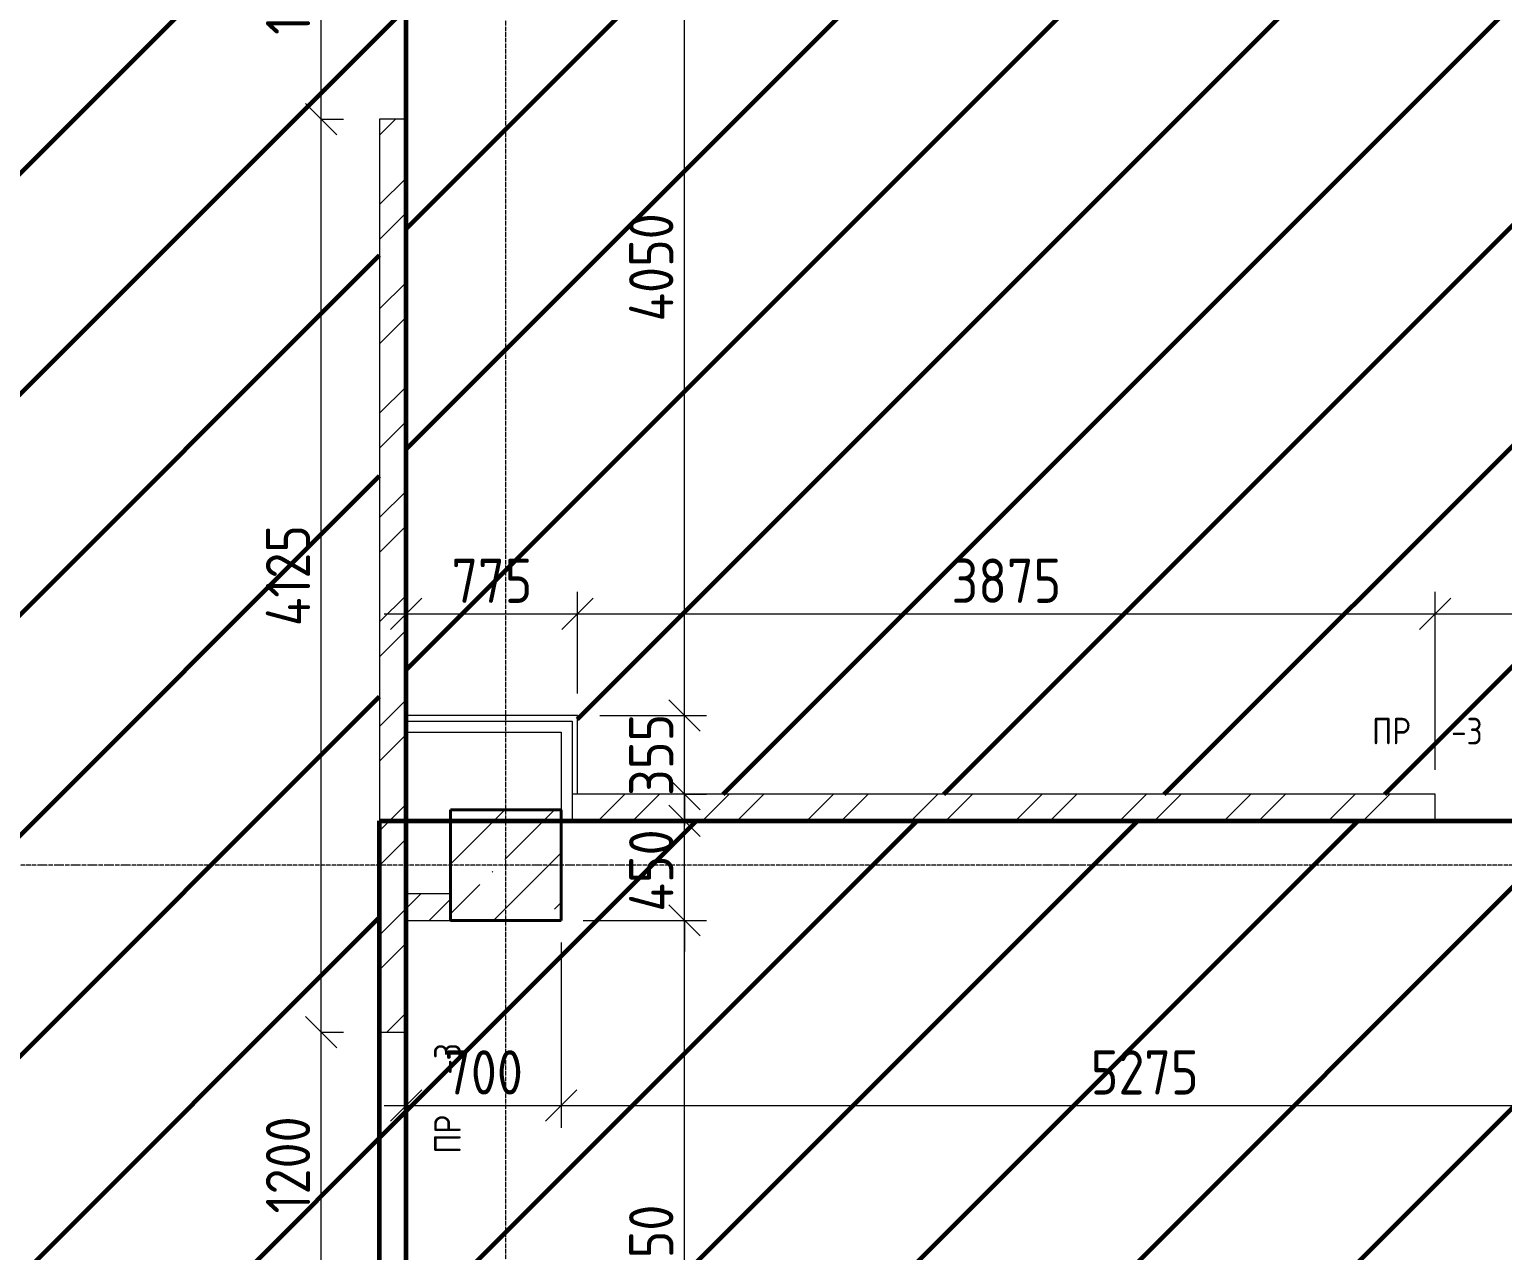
# Model space of a CAD drawing. Header units: millimetres. Extents: x -56773 to 323062, y -262288 to 76460.
# Drawn here: x -11352 to -4695, y 7663 to 13180 of the extents above; entities that cross this region are included whole.
import ezdxf

# ---------------------------------------------------------------- set-up
doc = ezdxf.new("R2010")
doc.units = ezdxf.units.MM
doc.linetypes.add('ADSK_Линия сетки', pattern=[25, 20, -2.5, 0, -2.5])
for name, color, linetype, lineweight in [('1.1) Шлифовка потолка', 5, 'Continuous', 60), ('Марки', 7, 'Continuous', 20), ('Несущие колонны', 7, 'Continuous', 18), ('Оси', 7, 'Continuous', 9), ('Размеры', 7, 'Continuous', 9), ('Стены внутренние', 7, 'Continuous', 18), ('Стены штриховка', 7, 'Continuous', 9)]:
    doc.layers.add(name, color=color, linetype=linetype, lineweight=lineweight)
doc.styles.add('GOST Common_3', font='', dxfattribs={"width": 0.9, "height": 200})
doc.styles.add('GOST Common_9', font='', dxfattribs={"width": 0.9, "height": 120})
doc.styles.get('GOST Common_3').set_extended_font_data('GOST Common')
doc.styles.get('GOST Common_9').set_extended_font_data('GOST Common')
doc.dimstyles.new('ADSK_Основной_2_0', dxfattribs={"dimscale": 304.8, "dimtxt": 201.142999, "dimasz": 0.463911, "dimexe": 0.328084, "dimexo": 0.328084, "dimgap": 0.164042, "dimtad": 1, "dimdec": 3, "dimrnd": 0.001, "dimdsep": 46, "dimtxsty": 'GOST Common_3', "dimblk1": 'OBLIQUE', "dimblk2": 'OBLIQUE', "dimsah": 1, "dimcen": 0.09, "dimdle": 0.328084, "dimazin": 2, "dimtfac": 1, "dimtdec": 4, "dimtix": 1, "dimtmove": 0, "dimatfit": 3, "dimfxl": 1, "dimtvp": 1, "dimtolj": 1, "dimtzin": 0, "dimlwd": 20, "dimlwe": 20, "dimarcsym": 2})
pattern_1 = [(45, (0, 0), (-235.7317, 235.7317), []), (45, (157.15, 0), (-235.7317, 235.7317), [])]

# ---------------------------------------------------------------- blocks, each defined once
blk = doc.blocks.new('ADSK_КолоннаЖБ_Прямоугольная - 500x500 мм-1807509-Кладочный план подвала')
at = {"layer": 'Несущие колонны', "lineweight": 40}
for p, q in [((-250, 250), (250, 250)), ((-250, -250), (-250, 250)), ((250, 250), (250, -250)), ((250, -250), (-250, -250))]:
    blk.add_line(p, q, dxfattribs=at)
blk = doc.blocks.new('_Oblique')
at = {"color": 0, "linetype": 'ByBlock', "lineweight": -2}
blk.add_line((-0.5, -0.5), (0.5, 0.5), dxfattribs=at)
blk = doc.blocks.new('DIMBLOCK212-Кладочный план подвала')
at = {"layer": 'Defpoints', "color": 0, "transparency": 16777216}
for p in [(-10133.7, 8650), (-10033.7, 8650), (-10133.7, 7450)]:
    blk.add_point(p, dxfattribs=at)
at = {"layer": 'Размеры', "color": 0, "lineweight": 20, "transparency": 16777216}
for p, q in [((-10033.7, 7350), (-10033.7, 8750)), ((-10033.7, 8650), (-9933.7, 8650)), ((-10033.7, 7450), (-9933.7, 7450))]:
    blk.add_line(p, q, dxfattribs=at)
at = {"layer": 'Размеры', "color": 0, "lineweight": 20, "transparency": 16777216, "xscale": 141.4, "yscale": 141.4, "zscale": 141.4}
for p, rotation in [((-10033.7, 8650), 90), ((-10033.7, 7450), 270)]:
    blk.add_blockref('_Oblique', p, dxfattribs=dict(at, rotation=rotation))
at = {"layer": 'Размеры', "color": 0, "lineweight": 9, "transparency": 16777216, "insert": (-10183.7, 8050), "char_height": 200, "width": 560.473, "attachment_point": 5, "rotation": 90, "style": 'GOST Common_3'}
blk.add_mtext('\\A1;1200', dxfattribs=at)
blk = doc.blocks.new('DIMBLOCK213-Кладочный план подвала')
at = {"layer": 'Defpoints', "color": 0, "transparency": 16777216}
for p in [(-10133.7, 12775), (-10033.7, 12775), (-10133.7, 8650)]:
    blk.add_point(p, dxfattribs=at)
at = {"layer": 'Размеры', "color": 0, "lineweight": 20, "transparency": 16777216}
for p, q in [((-10033.7, 8550), (-10033.7, 12875)), ((-10033.7, 12775), (-9933.7, 12775)), ((-10033.7, 8650), (-9933.7, 8650))]:
    blk.add_line(p, q, dxfattribs=at)
at = {"layer": 'Размеры', "color": 0, "lineweight": 20, "transparency": 16777216, "xscale": 141.4, "yscale": 141.4, "zscale": 141.4}
for p, rotation in [((-10033.7, 12775), 90), ((-10033.7, 8650), 270)]:
    blk.add_blockref('_Oblique', p, dxfattribs=dict(at, rotation=rotation))
at = {"layer": 'Размеры', "color": 0, "lineweight": 9, "transparency": 16777216, "insert": (-10183.7, 10712.5), "char_height": 200, "width": 580.928, "attachment_point": 5, "rotation": 90, "style": 'GOST Common_3'}
blk.add_mtext('\\A1;4125', dxfattribs=at)
blk = doc.blocks.new('DIMBLOCK214-Кладочный план подвала')
at = {"layer": 'Defpoints', "color": 0, "transparency": 16777216}
for p in [(-10133.7, 13975), (-10033.7, 13975), (-10133.7, 12775)]:
    blk.add_point(p, dxfattribs=at)
at = {"layer": 'Размеры', "color": 0, "lineweight": 20, "transparency": 16777216}
for p, q in [((-10033.7, 12675), (-10033.7, 14075)), ((-10033.7, 13975), (-9933.7, 13975)), ((-10033.7, 12775), (-9933.7, 12775))]:
    blk.add_line(p, q, dxfattribs=at)
at = {"layer": 'Размеры', "color": 0, "lineweight": 20, "transparency": 16777216, "xscale": 141.4, "yscale": 141.4, "zscale": 141.4}
for p, rotation in [((-10033.7, 13975), 90), ((-10033.7, 12775), 270)]:
    blk.add_blockref('_Oblique', p, dxfattribs=dict(at, rotation=rotation))
at = {"layer": 'Размеры', "color": 0, "lineweight": 9, "transparency": 16777216, "insert": (-10183.7, 13375), "char_height": 200, "width": 560.473, "attachment_point": 5, "rotation": 90, "style": 'GOST Common_3'}
blk.add_mtext('\\A1;1200', dxfattribs=at)
blk = doc.blocks.new('DIMBLOCK218-Кладочный план подвала')
at = {"layer": 'Defpoints', "color": 0, "transparency": 16777216}
for p in [(-8875, 10080), (-8392.4, 10080), (-8492.4, 9725)]:
    blk.add_point(p, dxfattribs=at)
at = {"layer": 'Размеры', "color": 0, "lineweight": 20, "transparency": 16777216}
for p, q in [((-8392.4, 10080), (-8392.4, 10221.4)), ((-8775, 10080), (-8292.4, 10080)), ((-8392.4, 9725), (-8392.4, 10080)), ((-8392.4, 9725), (-8292.4, 9725)), ((-8392.4, 9725), (-8392.4, 9583.6))]:
    blk.add_line(p, q, dxfattribs=at)
at = {"layer": 'Размеры', "color": 0, "lineweight": 20, "transparency": 16777216, "xscale": 141.4, "yscale": 141.4, "zscale": 141.4}
for p, rotation in [((-8392.4, 10080), 270), ((-8392.4, 9725), 90)]:
    blk.add_blockref('_Oblique', p, dxfattribs=dict(at, rotation=rotation))
at = {"layer": 'Размеры', "color": 0, "lineweight": 9, "transparency": 16777216, "insert": (-8542.4, 9902.5), "char_height": 200, "width": 454.106, "attachment_point": 5, "rotation": 90, "style": 'GOST Common_3'}
blk.add_mtext('\\A1;355', dxfattribs=at)
blk = doc.blocks.new('DIMBLOCK219-Кладочный план подвала')
at = {"layer": 'Defpoints', "color": 0, "transparency": 16777216}
for p in [(-8614.6, 14130), (-8392.4, 14130), (-8875, 10080)]:
    blk.add_point(p, dxfattribs=at)
at = {"layer": 'Размеры', "color": 0, "lineweight": 20, "transparency": 16777216}
for p, q in [((-8392.4, 9980), (-8392.4, 14230)), ((-8514.6, 14130), (-8292.4, 14130)), ((-8775, 10080), (-8292.4, 10080))]:
    blk.add_line(p, q, dxfattribs=at)
at = {"layer": 'Размеры', "color": 0, "lineweight": 20, "transparency": 16777216, "xscale": 141.4, "yscale": 141.4, "zscale": 141.4}
for p, rotation in [((-8392.4, 14130), 90), ((-8392.4, 10080), 270)]:
    blk.add_blockref('_Oblique', p, dxfattribs=dict(at, rotation=rotation))
at = {"layer": 'Размеры', "color": 0, "lineweight": 9, "transparency": 16777216, "insert": (-8542.4, 12105), "char_height": 200, "width": 625.93, "attachment_point": 5, "rotation": 90, "style": 'GOST Common_3'}
blk.add_mtext('\\A1;4050', dxfattribs=at)
blk = doc.blocks.new('DIMBLOCK222-Кладочный план подвала')
at = {"layer": 'Defpoints', "color": 0, "transparency": 16777216}
for p in [(-9650, 10639.3), (-8875, 10539.3), (-8875, 10080)]:
    blk.add_point(p, dxfattribs=at)
at = {"layer": 'Размеры', "color": 0, "lineweight": 20, "transparency": 16777216}
for p, q in [((-8875, 10180), (-8875, 10639.3)), ((-9750, 10539.3), (-8775, 10539.3)), ((-9650, 10539.3), (-9650, 10439.3))]:
    blk.add_line(p, q, dxfattribs=at)
at = {"layer": 'Размеры', "color": 0, "lineweight": 20, "transparency": 16777216, "xscale": 141.4, "yscale": 141.4, "zscale": 141.4, "rotation": 180}
blk.add_blockref('_Oblique', (-9650, 10539.3), dxfattribs=at)
at = {"layer": 'Размеры', "color": 0, "lineweight": 20, "transparency": 16777216, "xscale": 141.4, "yscale": 141.4, "zscale": 141.4}
blk.add_blockref('_Oblique', (-8875, 10539.3), dxfattribs=at)
at = {"layer": 'Размеры', "color": 0, "lineweight": 9, "transparency": 16777216, "insert": (-9262.5, 10689.3), "char_height": 200, "width": 454.106, "attachment_point": 5, "style": 'GOST Common_3'}
blk.add_mtext('\\A1;775', dxfattribs=at)
blk = doc.blocks.new('DIMBLOCK223-Кладочный план подвала')
at = {"layer": 'Defpoints', "color": 0, "transparency": 16777216}
for p in [(-5000, 10539.3), (-8875, 10080), (-5000, 9735)]:
    blk.add_point(p, dxfattribs=at)
at = {"layer": 'Размеры', "color": 0, "lineweight": 20, "transparency": 16777216}
for p, q in [((-8875, 10180), (-8875, 10639.3)), ((-5000, 9835), (-5000, 10639.3)), ((-8975, 10539.3), (-4900, 10539.3))]:
    blk.add_line(p, q, dxfattribs=at)
at = {"layer": 'Размеры', "color": 0, "lineweight": 20, "transparency": 16777216, "xscale": 141.4, "yscale": 141.4, "zscale": 141.4, "rotation": 180}
blk.add_blockref('_Oblique', (-8875, 10539.3), dxfattribs=at)
at = {"layer": 'Размеры', "color": 0, "lineweight": 20, "transparency": 16777216, "xscale": 141.4, "yscale": 141.4, "zscale": 141.4}
blk.add_blockref('_Oblique', (-5000, 10539.3), dxfattribs=at)
at = {"layer": 'Размеры', "color": 0, "lineweight": 9, "transparency": 16777216, "insert": (-6937.5, 10689.3), "char_height": 200, "width": 605.475, "attachment_point": 5, "style": 'GOST Common_3'}
blk.add_mtext('\\A1;3875', dxfattribs=at)
blk = doc.blocks.new('DIMBLOCK224-Кладочный план подвала')
at = {"layer": 'Defpoints', "color": 0, "transparency": 16777216}
for p in [(-3800, 10539.3), (-5000, 9735), (-3800, 9735)]:
    blk.add_point(p, dxfattribs=at)
at = {"layer": 'Размеры', "color": 0, "lineweight": 20, "transparency": 16777216}
for p, q in [((-5000, 9835), (-5000, 10639.3)), ((-3800, 9835), (-3800, 10639.3)), ((-5100, 10539.3), (-3700, 10539.3))]:
    blk.add_line(p, q, dxfattribs=at)
at = {"layer": 'Размеры', "color": 0, "lineweight": 20, "transparency": 16777216, "xscale": 141.4, "yscale": 141.4, "zscale": 141.4, "rotation": 180}
blk.add_blockref('_Oblique', (-5000, 10539.3), dxfattribs=at)
at = {"layer": 'Размеры', "color": 0, "lineweight": 20, "transparency": 16777216, "xscale": 141.4, "yscale": 141.4, "zscale": 141.4}
blk.add_blockref('_Oblique', (-3800, 10539.3), dxfattribs=at)
at = {"layer": 'Размеры', "color": 0, "lineweight": 9, "transparency": 16777216, "insert": (-4400, 10689.3), "char_height": 200, "width": 560.473, "attachment_point": 5, "style": 'GOST Common_3'}
blk.add_mtext('\\A1;1200', dxfattribs=at)
blk = doc.blocks.new('DIMBLOCK227-Кладочный план подвала')
at = {"layer": 'Defpoints', "color": 0, "transparency": 16777216}
for p in [(-8950, 9155), (-8392.4, 9155), (-8492.4, 6105)]:
    blk.add_point(p, dxfattribs=at)
at = {"layer": 'Размеры', "color": 0, "lineweight": 20, "transparency": 16777216}
for p, q in [((-8392.4, 6005), (-8392.4, 9255)), ((-8850, 9155), (-8292.4, 9155)), ((-8392.4, 6105), (-8292.4, 6105))]:
    blk.add_line(p, q, dxfattribs=at)
at = {"layer": 'Размеры', "color": 0, "lineweight": 20, "transparency": 16777216, "xscale": 141.4, "yscale": 141.4, "zscale": 141.4}
for p, rotation in [((-8392.4, 9155), 90), ((-8392.4, 6105), 270)]:
    blk.add_blockref('_Oblique', p, dxfattribs=dict(at, rotation=rotation))
at = {"layer": 'Размеры', "color": 0, "lineweight": 9, "transparency": 16777216, "insert": (-8542.4, 7630), "char_height": 200, "width": 605.475, "attachment_point": 5, "rotation": 90, "style": 'GOST Common_3'}
blk.add_mtext('\\A1;3050', dxfattribs=at)
blk = doc.blocks.new('DIMBLOCK228-Кладочный план подвала')
at = {"layer": 'Defpoints', "color": 0, "transparency": 16777216}
for p in [(-8492.4, 9605), (-8392.4, 9605), (-8950, 9155)]:
    blk.add_point(p, dxfattribs=at)
at = {"layer": 'Размеры', "color": 0, "lineweight": 20, "transparency": 16777216}
for p, q in [((-8392.4, 9605), (-8392.4, 9746.4)), ((-8392.4, 9605), (-8292.4, 9605)), ((-8392.4, 9155), (-8392.4, 9605)), ((-8850, 9155), (-8292.4, 9155)), ((-8392.4, 9155), (-8392.4, 9013.6))]:
    blk.add_line(p, q, dxfattribs=at)
at = {"layer": 'Размеры', "color": 0, "lineweight": 20, "transparency": 16777216, "xscale": 141.4, "yscale": 141.4, "zscale": 141.4}
for p, rotation in [((-8392.4, 9605), 270), ((-8392.4, 9155), 90)]:
    blk.add_blockref('_Oblique', p, dxfattribs=dict(at, rotation=rotation))
at = {"layer": 'Размеры', "color": 0, "lineweight": 9, "transparency": 16777216, "insert": (-8542.4, 9380), "char_height": 200, "width": 474.561, "attachment_point": 5, "rotation": 90, "style": 'GOST Common_3'}
blk.add_mtext('\\A1;450', dxfattribs=at)
blk = doc.blocks.new('DIMBLOCK229-Кладочный план подвала')
at = {"layer": 'Defpoints', "color": 0, "transparency": 16777216}
for p in [(-8950, 9155), (-9650, 8418), (-8950, 8318)]:
    blk.add_point(p, dxfattribs=at)
at = {"layer": 'Размеры', "color": 0, "lineweight": 20, "transparency": 16777216}
for p, q in [((-8950, 9055), (-8950, 8218)), ((-9750, 8318), (-8850, 8318)), ((-9650, 8318), (-9650, 8218))]:
    blk.add_line(p, q, dxfattribs=at)
at = {"layer": 'Размеры', "color": 0, "lineweight": 20, "transparency": 16777216, "xscale": 141.4, "yscale": 141.4, "zscale": 141.4, "rotation": 180}
blk.add_blockref('_Oblique', (-9650, 8318), dxfattribs=at)
at = {"layer": 'Размеры', "color": 0, "lineweight": 20, "transparency": 16777216, "xscale": 141.4, "yscale": 141.4, "zscale": 141.4}
blk.add_blockref('_Oblique', (-8950, 8318), dxfattribs=at)
at = {"layer": 'Размеры', "color": 0, "lineweight": 9, "transparency": 16777216, "insert": (-9300, 8468), "char_height": 200, "width": 454.106, "attachment_point": 5, "style": 'GOST Common_3'}
blk.add_mtext('\\A1;700', dxfattribs=at)
blk = doc.blocks.new('DIMBLOCK230-Кладочный план подвала')
at = {"layer": 'Defpoints', "color": 0, "transparency": 16777216}
for p in [(-8950, 9155), (-3675, 8730), (-3675, 8318)]:
    blk.add_point(p, dxfattribs=at)
at = {"layer": 'Размеры', "color": 0, "lineweight": 20, "transparency": 16777216}
for p, q in [((-8950, 9055), (-8950, 8218)), ((-3675, 8630), (-3675, 8218)), ((-9050, 8318), (-3575, 8318))]:
    blk.add_line(p, q, dxfattribs=at)
at = {"layer": 'Размеры', "color": 0, "lineweight": 20, "transparency": 16777216, "xscale": 141.4, "yscale": 141.4, "zscale": 141.4, "rotation": 180}
blk.add_blockref('_Oblique', (-8950, 8318), dxfattribs=at)
at = {"layer": 'Размеры', "color": 0, "lineweight": 20, "transparency": 16777216, "xscale": 141.4, "yscale": 141.4, "zscale": 141.4}
blk.add_blockref('_Oblique', (-3675, 8318), dxfattribs=at)
at = {"layer": 'Размеры', "color": 0, "lineweight": 9, "transparency": 16777216, "insert": (-6312.5, 8468), "char_height": 200, "width": 605.475, "attachment_point": 5, "style": 'GOST Common_3'}
blk.add_mtext('\\A1;5275', dxfattribs=at)

msp = doc.modelspace()

# ---------------------------------------------------------------- hatches: boundary and pattern name
at = {"layer": '1.1) Шлифовка потолка', "transparency": 33554687}
h = msp.add_hatch(dxfattribs=at)
h.set_pattern_fill('ANSI31', color=256, scale=222)
h.paths.add_polyline_path([(-9650, 13974.969), (-9770, 13974.969), (-9770, 16104.969), (-9650, 16104.969), (-9650, 17154.969), (-9770, 17154.969), (-9770, 20434.969), (-10070, 20434.969), (-10070, 20554.969), (-9650, 20554.969), (-9650, 23754.969), (-12900, 23754.969), (-12900, 20554.969), (-11620, 20554.969), (-11620, 20434.969), (-12900, 20434.969), (-12900, 20154.969), (-13020, 20154.969), (-13020, 19104.969), (-12900, 19104.969), (-12900, 17779.969), (-13020, 17779.969), (-13020, 16229.969), (-12900, 16229.969), (-12900, 14804.969), (-12900, 14354.969), (-13020, 14354.969), (-13020, 12804.969), (-12900, 12804.969), (-12900, 11004.969), (-12900, 10704.969), (-13020, 10704.969), (-13020, 9804.969), (-12900, 9804.969), (-12900, 7999.969), (-13020, 7999.969), (-13020, 7099.969), (-12900, 7099.969), (-12900, 5709.969), (-13020, 5709.969), (-13020, 4659.969), (-12900, 4659.969), (-12900, 2929.969), (-13800, 2929.969), (-13800, 2779.969), (-13920, 2779.969), (-13920, 1579.969), (-13800, 1579.969), (-13800, 779.969), (-13075, 779.969), (-13075, -1315.031), (-11000, -1315.031), (-11000, -745.031), (-9450, -745.031), (-8950, -745.031), (-8950, -1195.031), (-4925, -1195.031), (-4925, -1315.031), (-3725, -1315.031), (-3725, -1195.031), (-3450, -1195.031), (-3450, -745.031), (-2950, -745.031), (-2950, -1195.031), (-2080, -1195.031), (-2080, -1315.031), (-1030, -1315.031), (-1030, -1195.031), (-745, -1195.031), (-745, -425.031), (1290, -425.031), (1290, 14.969), (1410, 14.969), (1410, 2064.969), (1290, 2064.969), (1290, 9354.969), (-260, 9354.969), (-260, 7564.969), (-380, 7564.969), (-380, 9354.969), (-2880, 9354.969), (-2880, 6104.969), (-380, 6104.969), (-380, 6564.969), (-260, 6564.969), (-260, 5124.969), (-380, 5124.969), (-380, 5984.969), (-2880, 5984.969), (-2880, 3679.969), (-380, 3679.969), (-380, 4124.969), (-260, 4124.969), (-260, 2834.969), (-4580, 2834.969), (-4580, 2954.969), (-5580, 2954.969), (-5580, 2834.969), (-6975, 2834.969), (-6975, 2954.969), (-7975, 2954.969), (-7975, 2834.969), (-9770, 2834.969), (-9770, 4459.969), (-9770, 5959.969), (-9770, 7449.969), (-9650, 7449.969), (-9650, 8649.969), (-9770, 8649.969), (-9770, 12774.969), (-9650, 12774.969)])
h = msp.add_hatch(dxfattribs=at)
h.set_pattern_fill('ANSI31', color=256, scale=222)
h.paths.add_polyline_path([(-3175, 8729.969), (-3675, 8729.969), (-3675, 9604.969), (-3800, 9604.969), (-3800, 9724.969), (-3250, 9724.969), (-3250, 14429.969), (-8875, 14429.969), (-8875, 14129.969), (-9650, 14129.969), (-9650, 10079.969), (-8875, 10079.969), (-8875, 9724.969), (-5000, 9724.969), (-5000, 9604.969), (-8950, 9604.969), (-8950, 9154.969), (-9450, 9154.969), (-9650, 9154.969), (-9650, 6104.969), (-3175, 6104.969)])
at = {"layer": 'Несущие колонны', "lineweight": 9}
h = msp.add_hatch(dxfattribs=at)
h.set_pattern_fill('FP_3', color=256, style=0, pattern_type=2)
h.set_pattern_definition([(45, (0, 0), (-224.5064, 224.5064), []), (45, (224.5, 0), (-224.5064, 224.5064), [396.875, -79.375, 3.353, -76.022])])
h.paths.add_polyline_path([(-8950, 9154.969), (-8950, 9654.969), (-9450, 9654.969), (-9450, 9154.969)])
at = {"layer": 'Стены внутренние', "lineweight": 9}
h = msp.add_hatch(dxfattribs=at)
h.set_pattern_fill('FP_2', color=256, style=0, pattern_type=2)
h.set_pattern_definition(pattern_1)
h.paths.add_polyline_path([(-9650, 2954.969), (-9650, 4459.969), (-9770, 4459.969), (-9770, 2954.969), (-9726.7944, 2954.969)])
h.paths.add_polyline_path([(-9650, 5959.969), (-9650, 7449.969), (-9770, 7449.969), (-9770, 5959.969)])
h.paths.add_polyline_path([(-9770, 8649.969), (-9650, 8649.969), (-9650, 12774.969), (-9770, 12774.969), (-9770, 10554.4271)])
h.paths.add_polyline_path([(-9770, 13974.969), (-9650, 13974.969), (-9650, 16104.969), (-9770, 16104.969), (-9770, 15315.6419)])
h.paths.add_polyline_path([(-9726.7944, 17154.969), (-9650, 17154.969), (-9650, 20554.969), (-9770, 20554.969), (-9770, 17154.969)])
h = msp.add_hatch(dxfattribs=at)
h.set_pattern_fill('FP_2', color=256, style=0, pattern_type=2)
h.set_pattern_definition(pattern_1)
h.paths.add_polyline_path([(-3675, 9604.969), (-3250, 9604.969), (-3250, 9724.969), (-3800, 9724.969), (-3800, 9604.969)])
h.paths.add_polyline_path([(-5000, 9604.969), (-5000, 9724.969), (-8900, 9724.969), (-8900, 9604.969), (-7008.8652, 9604.969)])
h = msp.add_hatch(dxfattribs=at)
h.set_pattern_fill('FP_2', color=256, style=0, pattern_type=2)
h.set_pattern_definition(pattern_1)
h.paths.add_polyline_path([(-9450, 9154.969), (-9450, 9274.969), (-9650, 9274.969), (-9650, 9154.969)])

# ---------------------------------------------------------------- linework, layer by layer
at = {"layer": '1.1) Шлифовка потолка'}
for points in [[(-3000, 2954.969), (-9650, 2954.969), (-9650, 23754.969), (-3000, 23754.969)], [(55800, 2724.969), (-9770, 2724.969), (-9770, 9604.969), (55800, 9604.969)]]:
    msp.add_lwpolyline(points, close=True, dxfattribs=at)
at = {"layer": 'Несущие колонны', "lineweight": 9}
for p, q in [((-8950, 9654.969), (-9450, 9654.969)), ((-9450, 9654.969), (-9450, 9154.969)), ((-8950, 9154.969), (-8950, 9654.969)), ((-9450, 9154.969), (-8950, 9154.969))]:
    msp.add_line(p, q, dxfattribs=at)
at = {"layer": 'Оси', "linetype": 'ADSK_Линия сетки', "lineweight": 5}
for p, q in [((-9200, -10973.8823), (-9200, 24500.9141)), ((62221.372, 9404.969), (-25240.0967, 9404.969))]:
    msp.add_line(p, q, dxfattribs=at)
at = {"layer": 'Стены внутренние', "lineweight": 5}
for p, q in [((-9650, 12774.969), (-9770, 12774.969)), ((-9770, 12774.969), (-9770, 8649.969)), ((-9650, 10079.969), (-9650, 12774.969)), ((-8875, 10079.969), (-9650, 10079.969)), ((-8875, 9724.969), (-8875, 10079.969)), ((-9650, 9274.969), (-9650, 10004.969)), ((-9650, 10004.969), (-8950, 10004.969)), ((-8950, 10004.969), (-8950, 9604.969)), ((-5000, 9724.969), (-8875, 9724.969)), ((-5000, 9604.969), (-5000, 9724.969)), ((-8950, 9604.969), (-5000, 9604.969)), ((-9450, 9274.969), (-9650, 9274.969)), ((-9450, 9154.969), (-9450, 9274.969)), ((-9650, 8649.969), (-9650, 9154.969)), ((-9650, 9154.969), (-9450, 9154.969)), ((-9770, 8649.969), (-9650, 8649.969))]:
    msp.add_line(p, q, dxfattribs=at)
at = {"layer": 'Стены штриховка', "lineweight": 9}
for p, q in [((-9650, 10079.969), (-9650, 10004.969)), ((-9650, 10054.969), (-8900, 10054.969)), ((-8900, 10054.969), (-8900, 9604.969)), ((-8875, 9724.969), (-8900, 9724.969))]:
    msp.add_line(p, q, dxfattribs=at)

# ---------------------------------------------------------------- block references
at = {"layer": 'Несущие колонны', "lineweight": 40, "rotation": 89.9999999999999}
msp.add_blockref('ADSK_КолоннаЖБ_Прямоугольная - 500x500 мм-1807509-Кладочный план подвала', (-9200, 9404.969), dxfattribs=at)

# ---------------------------------------------------------------- texts
at = {"layer": 'Марки', "lineweight": 9, "char_height": 120, "attachment_point": 1, "style": 'GOST Common_9'}
for s, insert, width in [('ПР', (-5284.9, 10069.8497), 432.91125), ('-3', (-4927.7125, 10069.8497), 389.620125)]:
    msp.add_mtext(s, dxfattribs=dict(at, insert=insert, width=width))
at = {"layer": 'Марки', "lineweight": 9, "char_height": 120, "attachment_point": 1, "rotation": 90, "style": 'GOST Common_9'}
for s, insert, width in [('-3', (-9523.0866, 8457.8742), 389.620125), ('ПР', (-9523.0866, 8100.6867), 432.91125)]:
    msp.add_mtext(s, dxfattribs=dict(at, insert=insert, width=width))

# ---------------------------------------------------------------- dimensions: what is measured, and where the dimension line sits
at = {"layer": 'Размеры', "lineweight": 9}
for base, p1, p2, override, picture, middle in [((-8392.3905, 14129.969), (-8875, 10079.969), (-8614.5569, 14129.969), {"dimpost": '<>', "dimfxl": 4058.365507}, 'DIMBLOCK219-Кладочный план подвала', (-8542.3905, 12104.969)), ((-10033.7055, 13974.969), (-10133.6904, 12774.969), (-10133.6904, 13974.969), {"dimpost": '<>', "dimfxl": 1200}, 'DIMBLOCK214-Кладочный план подвала', (-10183.7055, 13374.969)), ((-10033.7055, 12774.969), (-10133.6904, 8649.969), (-10133.6904, 12774.969), {"dimpost": '<>', "dimfxl": 4125}, 'DIMBLOCK213-Кладочный план подвала', (-10183.7055, 10712.469)), ((-8392.3905, 10079.969), (-8492.3754, 9724.969), (-8875, 10079.969), {"dimpost": '<>', "dimfxl": 521.944988}, 'DIMBLOCK218-Кладочный план подвала', (-8542.3905, 9902.469)), ((-8392.3905, 9604.969), (-8950, 9154.969), (-8492.3754, 9604.969), {"dimpost": '<>', "dimfxl": 641.810142}, 'DIMBLOCK228-Кладочный план подвала', (-8542.3905, 9379.969)), ((-8392.3905, 9154.969), (-8492.3754, 6104.969), (-8950, 9154.969), {"dimpost": '<>', "dimfxl": 3084.140116}, 'DIMBLOCK227-Кладочный план подвала', (-8542.3905, 7629.969)), ((-10033.7055, 8649.969), (-10133.6904, 7449.969), (-10133.6904, 8649.969), {"dimpost": '<>', "dimfxl": 1200}, 'DIMBLOCK212-Кладочный план подвала', (-10183.7055, 8049.969))]:
    dim = msp.add_linear_dim(base=base, p1=p1, p2=p2, angle=90, dimstyle='ADSK_Основной_2_0', override=override, dxfattribs=at)
    dim.commit()
    dim.dimension.update_dxf_attribs({"geometry": picture, "text_midpoint": middle})
for base, p1, p2, override, picture, middle in [((-8875, 10539.3026), (-9650, 10639.2875), (-8875, 10079.969), {"dimpost": '<>', "dimfxl": 955.752146}, 'DIMBLOCK222-Кладочный план подвала', (-9262.5, 10689.3026)), ((-5000, 10539.3026), (-8875, 10079.969), (-5000, 9734.969), {"dimpost": '<>', "dimfxl": 3890.32775}, 'DIMBLOCK223-Кладочный план подвала', (-6937.5, 10689.3026)), ((-3800, 10539.3026), (-5000, 9734.969), (-3800, 9734.969), {"dimpost": '<>', "dimfxl": 1200}, 'DIMBLOCK224-Кладочный план подвала', (-4400, 10689.3026)), ((-8950, 8317.9875), (-9650, 8417.9724), (-8950, 9154.969), {"dimpost": '<>', "dimfxl": 1016.4467}, 'DIMBLOCK229-Кладочный план подвала', (-9300, 8467.9875)), ((-3675, 8317.9875), (-8950, 9154.969), (-3675, 8729.969), {"dimpost": '<>', "dimfxl": 5292.093159}, 'DIMBLOCK230-Кладочный план подвала', (-6312.5, 8467.9875))]:
    dim = msp.add_linear_dim(base=base, p1=p1, p2=p2, dimstyle='ADSK_Основной_2_0', override=override, dxfattribs=at)
    dim.commit()
    dim.dimension.update_dxf_attribs({"geometry": picture, "text_midpoint": middle})

doc.saveas('drawing.dxf')
